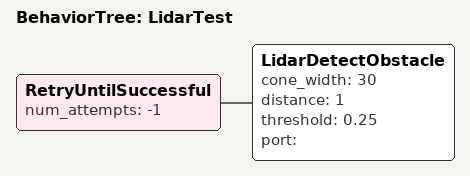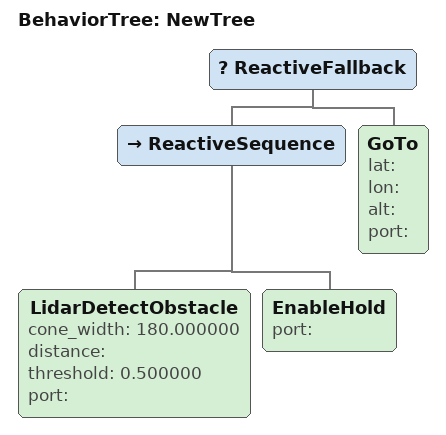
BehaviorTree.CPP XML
<?xml version="1.0" encoding="UTF-8"?>
<root BTCPP_format="4"
      main_tree_to_execute="NewTree">
  <BehaviorTree ID="LidarTest">
    <RetryUntilSuccessful num_attempts="-1">
      <LidarDetectObstacle cone_width="30"
                           distance="1"
                           threshold="0.25"
                           port=""/>
    </RetryUntilSuccessful>
  </BehaviorTree>

  <BehaviorTree ID="NewTree">
    <ReactiveFallback>
      <ReactiveSequence>
        <LidarDetectObstacle cone_width="180.000000"
                             distance=""
                             threshold="0.500000"
                             port=""/>
        <EnableHold port=""/>
      </ReactiveSequence>
      <GoTo lat=""
            lon=""
            alt=""
            port=""/>
    </ReactiveFallback>
  </BehaviorTree>

</root>
